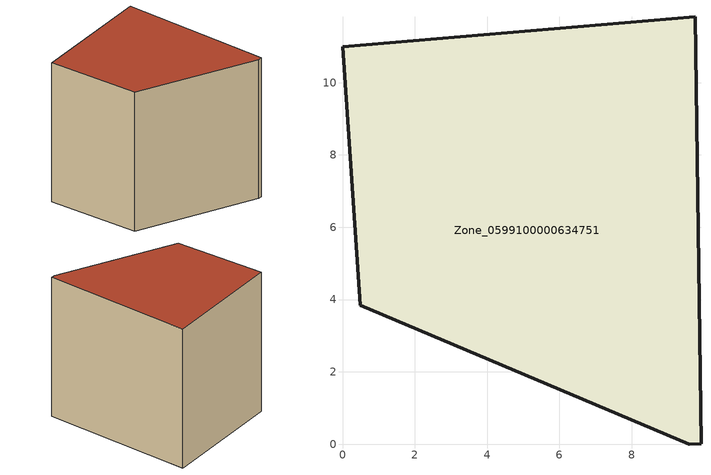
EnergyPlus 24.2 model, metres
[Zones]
Zone_0599100000634751
 floor ground (C_G): 9.75,11.82 9.91,0.01 9.59,0 0.48,3.84 0,11 z0
 wall outside (C_F): 0.48,3.84 9.59,0 9.91,0.01 9.75,11.82 0,11 0.48,3.84 z0:11.26
 roof outside (C_R): 9.91,0.01 9.75,11.82 0,11 0.48,3.84 9.59,0 z11.26
[BUILDING]
Pand.0599100000634751: North Axis=0; Terrain=City; Loads Convergence Tolerance Value=0.04; Temperature Convergence Tolerance Value=0.4; Solar Distribution=FullExterior; Maximum Number of Warmup Days=25; Minimum Number of Warmup Days=1
[Site:Location]
Rotterdam.The.Hague.AP_ZH_NLD Design_Conditions: Latitude=51.96; Longitude=4.45; Time Zone=1; Elevation=-4.5
[SITE:GROUNDTEMPERATURE:BUILDINGSURFACE]
18, 18, 18, 18, 18, 18, 18, 18, 18, 18, 18, 18
[MATERIAL] Thermal Absorptance=0.9; Solar Absorptance=0.7; Visible Absorptance=0.7
Name | Roughness | Thickness | Conductivity | Density | Specific Heat
G.TC.1946 | MediumSmooth | 0.15 | 1 | 540 | 1210
F.TC.1946 | Rough | 0.3 | 0.857143 | 1920 | 840
R.TC.1946 | MediumRough | 0.2 | 0.909091 | 1500 | 1000
[CONSTRUCTION]
C_G: G.TC.1946
C_F: F.TC.1946
C_R: R.TC.1946
[ZONE]
Zone_0599100000634751: Type=1; Multiplier=1; Ceiling Height=Autocalculate; Volume=Autocalculate; Floor Area=autocalculate; Part of Total Floor Area=Yes
[ZONEINFILTRATION:DESIGNFLOWRATE]
Infil_Zone_0599100000634751: Zone or ZoneList or Space or SpaceList=Zone_0599100000634751; Schedule=AlwaysOn; Design Flow Rate Calculation Method=Flow/Area; Flow Rate per Floor Area=0.003; Constant Term Coefficient=1; Temperature Term Coefficient=0; Velocity Term Coefficient=0; Velocity Squared Term Coefficient=0
[HVACTEMPLATE:ZONE:IDEALLOADSAIRSYSTEM]
Zone_0599100000634751: Maximum Heating Supply Air Temperature=50; Minimum Cooling Supply Air Temperature=13; Maximum Heating Supply Air Humidity Ratio=0.0156; Minimum Cooling Supply Air Humidity Ratio=0.0077; Heating Limit=NoLimit; Cooling Limit=NoLimit; Dehumidification Control Type=ConstantSensibleHeatRatio; Cooling Sensible Heat Ratio=0.7; Dehumidification Setpoint=60; Humidification Control Type=None; Humidification Setpoint=30; Outdoor Air Method=None; Outdoor Air Flow Rate per Person=0.00944; Outdoor Air Flow Rate per Zone Floor Area=0; Outdoor Air Flow Rate per Zone=0; Demand Controlled Ventilation Type=None; Outdoor Air Economizer Type=NoEconomizer; Heat Recovery Type=None; Sensible Heat Recovery Effectiveness=0.7; Latent Heat Recovery Effectiveness=0.65
[ZONECONTROL:THERMOSTAT]
ThermostatControl_Zone_0599100000634751: Zone or ZoneList=Zone_0599100000634751; Control Type Schedule=DualSetpointControlType; Control 1=Thermostat_Zone_0599100000634751; Temperature Difference Between Cutout And Setpoint=0
[THERMOSTATSETPOINT:DUALSETPOINT]
Thermostat_Zone_0599100000634751: Heating Setpoint Temperature Schedule=HeatingSetpoint_Zone_0599100000634751; Cooling Setpoint Temperature Schedule=CoolingSetpoint_Zone_0599100000634751
[SCHEDULE:COMPACT]
HeatingSetpoint_Zone_0599100000634751: Through: 12/31, For: AllDays, Until: 24:00, 21
CoolingSetpoint_Zone_0599100000634751: Through: 12/31, For: AllDays, Until: 24:00, 24
DualSetpointControlType: Through: 12/31, For: AllDays, Until: 24:00, 4
AlwaysOn: Through: 12/31, For: AllDays, Until: 24:00, 1
